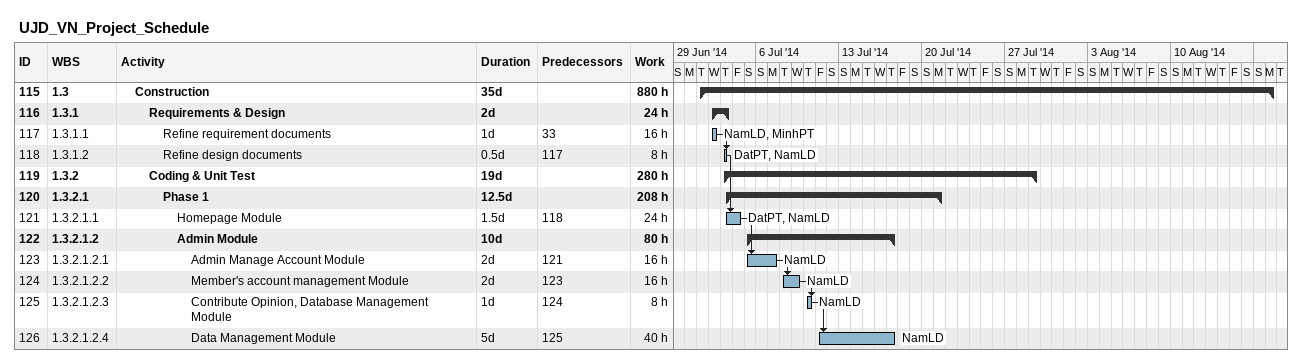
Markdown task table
UJD_VN_Project_Schedule

| ID | WBS | Task | Duration | Start | Finish | Predecessors | Resources | Work (h) |
|---|---|---|---|---|---|---|---|---|
| 115 | 1.3 | **Construction** | 35d | 2014-07-01 | 2014-08-18 |  |  | 880 |
| 116 | 1.3.1 | **Requirements & Design** | 2d | 2014-07-02 | 2014-07-03 |  |  | 24 |
| 117 | 1.3.1.1 | Refine requirement documents | 1d | 2014-07-02 | 2014-07-02 | 33 | NamLD, MinhPT | 16 |
| 118 | 1.3.1.2 | Refine design documents | 0.5d | 2014-07-03 | 2014-07-03 | 117 | DatPT, NamLD | 8 |
| 119 | 1.3.2 | **Coding & Unit Test** | 19d | 2014-07-03 | 2014-07-29 |  |  | 280 |
| 120 | 1.3.2.1 | **Phase 1** | 12.5d | 2014-07-03 | 2014-07-21 |  |  | 208 |
| 121 | 1.3.2.1.1 | Homepage Module | 1.5d | 2014-07-03 | 2014-07-04 | 118 | DatPT, NamLD | 24 |
| 122 | 1.3.2.1.2 | **Admin Module** | 10d | 2014-07-05 | 2014-07-17 |  |  | 80 |
| 123 | 1.3.2.1.2.1 | Admin Manage Account Module | 2d | 2014-07-05 | 2014-07-07 | 121 | NamLD | 16 |
| 124 | 1.3.2.1.2.2 | Member's account management Module | 2d | 2014-07-08 | 2014-07-09 | 123 | NamLD | 16 |
| 125 | 1.3.2.1.2.3 | Contribute Opinion, Database Management Module | 1d | 2014-07-10 | 2014-07-10 | 124 | NamLD | 8 |
| 126 | 1.3.2.1.2.4 | Data Management Module | 5d | 2014-07-11 | 2014-07-17 | 125 | NamLD | 40 |
